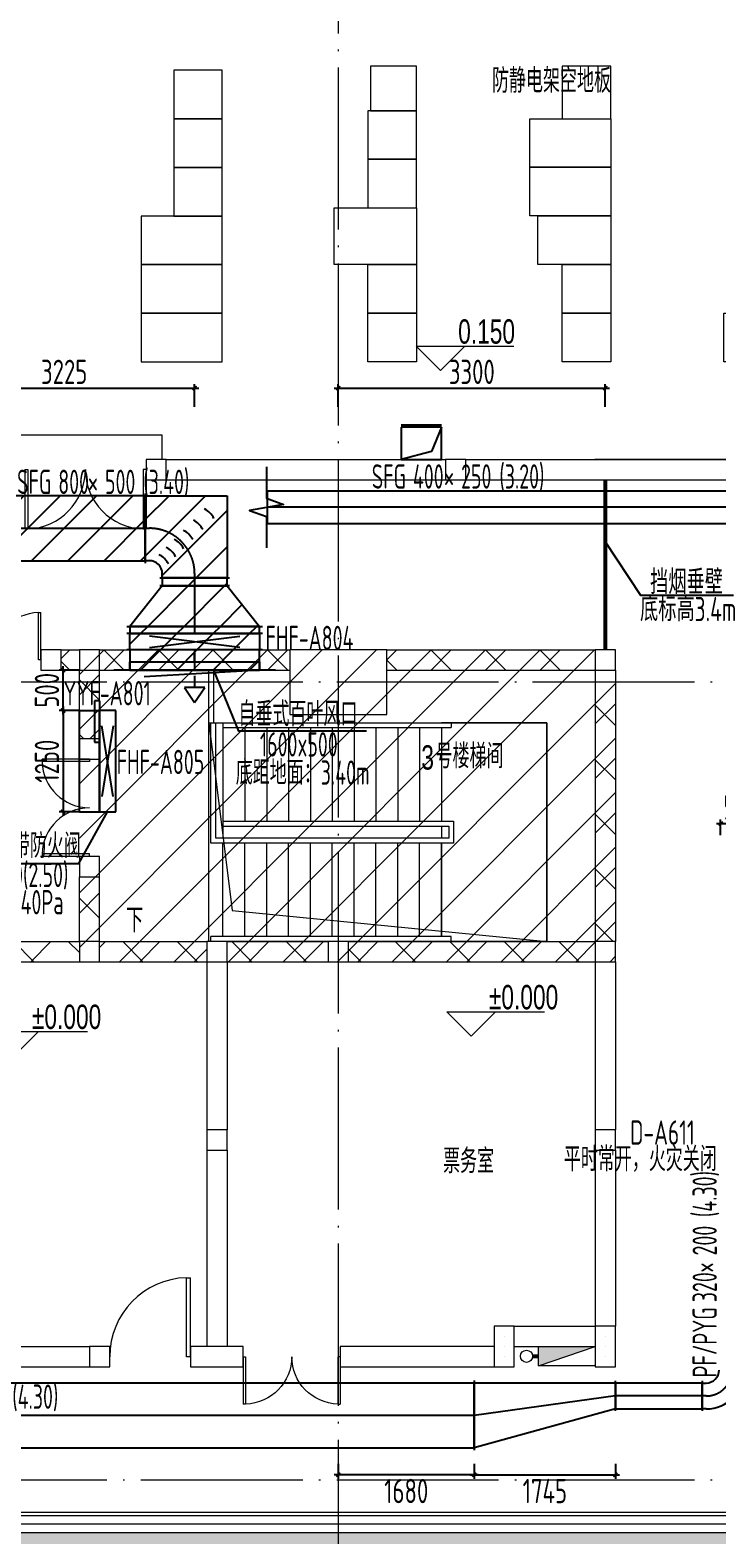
# Model space of a CAD drawing. Extents: x 13114849 to 13479250, y 160225 to 278773.
# Drawn here: x 13296589 to 13305076, y 184185 to 202760 of the extents above; entities that cross this region are included whole.
import ezdxf

# ---------------------------------------------------------------- set-up
doc = ezdxf.new("R2010")
doc.units = 0
doc.header["$LTSCALE"] = 1000
doc.header["$MEASUREMENT"] = 0
for name, pattern in [('CENTER2', [28.575, 19.05, -3.175, 3.175, -3.175]), ('DASH', [0.35, 0.25, -0.1]), ('DOTE', [2.42, 2, -0.2, 0.02, -0.2])]:
    doc.linetypes.add(name, pattern=pattern)
doc.layers.add('000通信设备', color=5, linetype='Continuous', lineweight=50)
doc.layers.add('建筑底图', color=8, linetype='Continuous', lineweight=13)
for name, color, linetype in [('DUCT-X-P标注', 7, 'Continuous'), ('DUCT-X-S中心线', 5, 'CENTER2'), ('DUCT-X-S标注', 7, 'Continuous'), ('DUCT-X-S法兰', 4, 'Continuous'), ('DUCT-X-S管', 3, 'Continuous'), ('DUCT-X-S管端线', 4, 'Continuous'), ('DUCT-X-S阀门', 7, 'Continuous'), ('DUCT-X-S风口', 7, 'Continuous'), ('DUCT-X-YP中心线', 5, 'CENTER2'), ('DUCT-X-YP标注', 7, 'Continuous'), ('DUCT-X-YP法兰', 2, 'Continuous'), ('DUCT-X-YP管', 31, 'Continuous'), ('DUCT-X-YP管端线', 2, 'Continuous'), ('Hvac-Hide', 8, 'Continuous')]:
    doc.layers.add(name, color=color, linetype=linetype)
doc.styles.add('67', font='gbenor.shx', dxfattribs={"width": 0.7, "bigfont": 'hztxt.shx'})
doc.styles.add('C', font='HZTXT_E', dxfattribs={"width": 0.7, "bigfont": 'HZTXT'})
doc.styles.add('du', font='gbenor.shx', dxfattribs={"width": 0.8, "bigfont": 'hztxt.shx'})
doc.dimstyles.new('67', dxfattribs={"dimscale": 100, "dimtxt": 3, "dimasz": 0.5, "dimexe": 0.5, "dimexo": 2, "dimgap": 0.5, "dimtad": 2, "dimdec": 0, "dimrnd": 5, "dimzin": 0, "dimdsep": 46, "dimtxsty": 'du', "dimblk": 'ARCHTICK', "dimcen": 0, "dimdle": 0.5, "dimclrd": 256, "dimclre": 256, "dimclrt": 256, "dimazin": 0, "dimtfac": 1, "dimtdec": 0, "dimtix": 1, "dimtmove": 2, "dimatfit": 3, "dimfxl": 1, "dimtolj": 1, "dimtzin": 0, "dimlwd": -1, "dimlwe": -1, "dimarcsym": 0})
pattern_1 = [(45, (0, 0), (-336.759605, 336.759605), []), (135, (0, 0), (-336.759605, -336.759605), [])]

# ---------------------------------------------------------------- blocks, each defined once
blk = doc.blocks.new('$风口$00000101')
for p, q in [((100, 250), (100, -250)), ((0, -200), (0, 200)), ((0, 200), (100, 200)), ((100, 200), (183.5, -155.8)), ((0, 0), (-100, 0)), ((170, 0), (315, 0)), ((500, 0), (315, 31.5)), ((315, 31.5), (315, -31.5)), ((315, -31.5), (500, 0)), ((100, -200), (0, -200))]:
    blk.add_line(p, q)
blk = doc.blocks.new('信号设备')
at = {"layer": '000通信设备', "color": 0, "lineweight": 18, "ltscale": 0.5}
for points in [[(12240082, 25120), (12240682, 25120), (12240682, 25720), (12240082, 25720)], [(12242512, 25220), (12243082, 25220), (12243082, 25770), (12242512, 25770)], [(12245482, 25770), (12244882, 25770), (12244882, 25120), (12245482, 25120)], [(12236589, 25375), (12236589, 24305), (12235439, 24305), (12235439, 25375)], [(12247882, 24520), (12247082, 24520), (12247082, 25320), (12247882, 25320)], [(12233639, 25233), (12233639, 24526), (12234442, 24526), (12234442, 25233)], [(12240082, 24520), (12240682, 24520), (12240682, 25120), (12240082, 25120)], [(12242482, 24620), (12243082, 24620), (12243082, 25220), (12242482, 25220)], [(12245482, 24521), (12244482, 24521), (12244482, 25121), (12245482, 25121)], [(12240082, 23920), (12240682, 23920), (12240682, 24520), (12240082, 24520)], [(12242482, 24020), (12243082, 24020), (12243082, 24620), (12242482, 24620)], [(12245482, 23921), (12244482, 23921), (12244482, 24521), (12245482, 24521)], [(12236589, 24285), (12236589, 23215), (12235439, 23215), (12235439, 24285)], [(12243082, 23320), (12242067, 23320), (12242067, 24020), (12243082, 24020)], [(12239682, 23320), (12240682, 23320), (12240682, 23920), (12239682, 23920)], [(12245482, 23321), (12244582, 23321), (12244582, 23921), (12245482, 23921)], [(12247882, 23320), (12247282, 23320), (12247282, 23920), (12247882, 23920)], [(12233639, 23326), (12233639, 22726), (12234239, 22726), (12234239, 23326)], [(12239682, 22720), (12240682, 22720), (12240682, 23320), (12239682, 23320)], [(12243082, 22720), (12242482, 22720), (12242482, 23320), (12243082, 23320)], [(12245482, 22720), (12244882, 22720), (12244882, 23320), (12245482, 23320)], [(12236589, 23196), (12236589, 22126), (12235439, 22126), (12235439, 23196)], [(12233639, 22726), (12233639, 22126), (12234239, 22126), (12234239, 22726)], [(12239682, 22120), (12240682, 22120), (12240682, 22720), (12239682, 22720)], [(12243082, 22120), (12242482, 22120), (12242482, 22720), (12243082, 22720)], [(12245482, 22120), (12244882, 22120), (12244882, 22720), (12245482, 22720)], [(12247882, 22120), (12246882, 22120), (12246882, 22720), (12247882, 22720)], [(12250783, 14212), (12251383, 14212), (12251383, 13612), (12250783, 13612)], [(12251383, 14212), (12251983, 14212), (12251983, 13612), (12251383, 13612)], [(12251983, 14212), (12252583, 14212), (12252583, 13612), (12251983, 13612)], [(12252583, 14212), (12253183, 14212), (12253183, 13612), (12252583, 13612)], [(12250783, 12412), (12251383, 12412), (12251383, 11812), (12250783, 11812)], [(12251383, 11762), (12251383, 12412), (12251763, 12412), (12251763, 11762)], [(12253783, 11812), (12252583, 11812), (12252583, 12412), (12253783, 12412)]]:
    blk.add_lwpolyline(points, close=True, dxfattribs=at)
blk = doc.blocks.new('_ArchTick')
at = {"color": 0, "linetype": 'ByBlock', "const_width": 0.4}
blk.add_lwpolyline([(-0.5, -0.5), (0.5, 0.5)], dxfattribs=at)
blk = doc.blocks.new('*D206')
at = {"layer": 'DUCT-X-YP标注', "transparency": 16777216}
for p, q in [((13302077, 185060), (13302077, 184876)), ((13303822, 185060), (13303822, 184876)), ((13302027, 184926), (13303872, 184926))]:
    blk.add_line(p, q, dxfattribs=at)
at = {"layer": 'DUCT-X-YP标注', "transparency": 16777216, "xscale": 50, "yscale": 50, "zscale": 50, "rotation": 180}
blk.add_blockref('_ArchTick', (13302077, 184926), dxfattribs=at)
at = {"layer": 'DUCT-X-YP标注', "transparency": 16777216, "xscale": 50, "yscale": 50, "zscale": 50}
blk.add_blockref('_ArchTick', (13303822, 184926), dxfattribs=at)
at = {"layer": 'DUCT-X-YP标注', "transparency": 16777216, "insert": (13302950, 184726), "char_height": 300, "attachment_point": 5, "style": 'du'}
blk.add_mtext('\\A1;1745', dxfattribs=at)
blk = doc.blocks.new('*D205')
at = {"layer": 'DUCT-X-YP标注', "transparency": 16777216}
for p, q in [((13300397, 185060), (13300397, 184876)), ((13302077, 185060), (13302077, 184876)), ((13302127, 184926), (13300347, 184926))]:
    blk.add_line(p, q, dxfattribs=at)
at = {"layer": 'DUCT-X-YP标注', "transparency": 16777216, "xscale": 50, "yscale": 50, "zscale": 50, "rotation": 180}
blk.add_blockref('_ArchTick', (13300397, 184926), dxfattribs=at)
at = {"layer": 'DUCT-X-YP标注', "transparency": 16777216, "xscale": 50, "yscale": 50, "zscale": 50}
blk.add_blockref('_ArchTick', (13302077, 184926), dxfattribs=at)
at = {"layer": 'DUCT-X-YP标注', "transparency": 16777216, "insert": (13301237, 184726), "char_height": 300, "attachment_point": 5, "style": 'du'}
blk.add_mtext('\\A1;1680', dxfattribs=at)
blk = doc.blocks.new('*D138')
at = {"layer": 'DUCT-X-S标注', "transparency": 16777216}
for p, q in [((13300397, 198109), (13300397, 198391)), ((13303697, 198109), (13303697, 198391)), ((13300347, 198341), (13303747, 198341))]:
    blk.add_line(p, q, dxfattribs=at)
at = {"layer": 'DUCT-X-S标注', "transparency": 16777216, "xscale": 50, "yscale": 50, "zscale": 50, "rotation": 180}
blk.add_blockref('_ArchTick', (13300397, 198341), dxfattribs=at)
at = {"layer": 'DUCT-X-S标注', "transparency": 16777216, "xscale": 50, "yscale": 50, "zscale": 50}
blk.add_blockref('_ArchTick', (13303697, 198341), dxfattribs=at)
at = {"layer": 'DUCT-X-S标注', "transparency": 16777216, "insert": (13302047, 198541), "char_height": 300, "attachment_point": 5, "style": 'du'}
blk.add_mtext('\\A1;3300', dxfattribs=at)
blk = doc.blocks.new('*D137')
at = {"layer": 'DUCT-X-S标注', "transparency": 16777216}
for p, q in [((13295397, 198109), (13295397, 198391)), ((13298622, 198109), (13298622, 198391)), ((13295347, 198341), (13298672, 198341))]:
    blk.add_line(p, q, dxfattribs=at)
at = {"layer": 'DUCT-X-S标注', "transparency": 16777216, "xscale": 50, "yscale": 50, "zscale": 50, "rotation": 180}
blk.add_blockref('_ArchTick', (13295397, 198341), dxfattribs=at)
at = {"layer": 'DUCT-X-S标注', "transparency": 16777216, "xscale": 50, "yscale": 50, "zscale": 50}
blk.add_blockref('_ArchTick', (13298622, 198341), dxfattribs=at)
at = {"layer": 'DUCT-X-S标注', "transparency": 16777216, "insert": (13297010, 198541), "char_height": 300, "attachment_point": 5, "style": 'du'}
blk.add_mtext('\\A1;3225', dxfattribs=at)
blk = doc.blocks.new('*D82')
at = {"layer": 'DUCT-X-P标注', "transparency": 16777216}
for p, q in [((13305122, 192820), (13305122, 193015)), ((13305622, 192820), (13305622, 193015)), ((13305072, 192965), (13305672, 192965))]:
    blk.add_line(p, q, dxfattribs=at)
at = {"layer": 'DUCT-X-P标注', "transparency": 16777216, "xscale": 50, "yscale": 50, "zscale": 50, "rotation": 180}
blk.add_blockref('_ArchTick', (13305122, 192965), dxfattribs=at)
at = {"layer": 'DUCT-X-P标注', "transparency": 16777216, "xscale": 50, "yscale": 50, "zscale": 50}
blk.add_blockref('_ArchTick', (13305622, 192965), dxfattribs=at)
at = {"layer": 'DUCT-X-P标注', "transparency": 16777216, "insert": (13305372, 193165), "char_height": 300, "attachment_point": 5, "style": 'du'}
blk.add_mtext('\\A1;500', dxfattribs=at)
blk = doc.blocks.new('*D78')
at = {"layer": 'DUCT-X-P标注', "transparency": 16777216}
for p, q in [((13297197, 194360), (13296947, 194360)), ((13296997, 194410), (13296997, 193060)), ((13297197, 193110), (13296947, 193110))]:
    blk.add_line(p, q, dxfattribs=at)
at = {"layer": 'DUCT-X-P标注', "transparency": 16777216, "xscale": 50, "yscale": 50, "zscale": 50}
for p, rotation in [((13296997, 194360), 90), ((13296997, 193110), 270)]:
    blk.add_blockref('_ArchTick', p, dxfattribs=dict(at, rotation=rotation))
at = {"layer": 'DUCT-X-P标注', "transparency": 16777216, "insert": (13296797, 193735), "char_height": 300, "attachment_point": 5, "rotation": 90, "style": 'du'}
blk.add_mtext('\\A1;1250', dxfattribs=at)
blk = doc.blocks.new('*D77')
at = {"layer": 'DUCT-X-P标注', "transparency": 16777216}
for p, q in [((13297197, 194860), (13296947, 194860)), ((13296997, 194310), (13296997, 194910)), ((13297197, 194360), (13296947, 194360))]:
    blk.add_line(p, q, dxfattribs=at)
at = {"layer": 'DUCT-X-P标注', "transparency": 16777216, "xscale": 50, "yscale": 50, "zscale": 50}
for p, rotation in [((13296997, 194860), 90), ((13296997, 194360), 270)]:
    blk.add_blockref('_ArchTick', p, dxfattribs=dict(at, rotation=rotation))
at = {"layer": 'DUCT-X-P标注', "transparency": 16777216, "insert": (13296797, 194610), "char_height": 300, "attachment_point": 5, "rotation": 90, "style": 'du'}
blk.add_mtext('\\A1;500', dxfattribs=at)
blk = doc.blocks.new('yyf')
for p, q in [((1942862, -228198), (1942862, -229567)), ((1942862, -228198), (1942925, -228198)), ((1942925, -228198), (1942925, -228707)), ((1942662, -228317), (1942862, -228317)), ((1942662, -229567), (1942662, -228317)), ((1942862, -229567), (1942862, -228317)), ((1943112, -228317), (1942862, -228317)), ((1943112, -229567), (1943112, -228317)), ((1942692, -228504), (1942832, -229379)), ((1942692, -229379), (1942832, -228504)), ((1942925, -228707), (1942862, -228707)), ((1942862, -229567), (1942662, -229567)), ((1943112, -229567), (1942862, -229567))]:
    blk.add_line(p, q)
blk = doc.blocks.new('_FZH')
blk.add_lwpolyline([(-0.5, -0.5), (0.5, -0.5), (0.5, 0.5), (-0.5, 0.5)], close=True)
blk = doc.blocks.new('$DorLib2D$00000002')
for p, q in [((-0.5, 0), (-0.5, 0.4875)), ((-0.475, 0.4875), (-0.5, 0.4875)), ((-0.475, 0), (-0.475, 0.4875)), ((0.475, 0), (0.475, 0.4875)), ((0.475, 0.4875), (0.5, 0.4875)), ((0.5, 0), (0.5, 0.4875)), ((-0.5, 0), (-0.475, 0)), ((0.5, 0), (0.475, 0))]:
    blk.add_line(p, q)
at = {"lineweight": 13}
for centre, start, end in [((-0.4875, 0), 0, 88.53072), ((0.4875, 0), 91.46928, 180)]:
    blk.add_arc(centre, 0.4875, start, end, dxfattribs=at)
blk = doc.blocks.new('$DorLib2D$00000001')
for p, q in [((0.45, 0.975), (0.5, 0.975)), ((0.45, 0), (0.45, 0.975)), ((0.5, 0), (0.5, 0.975)), ((0.5, 0), (0.45, 0))]:
    blk.add_line(p, q)
at = {"lineweight": 13}
blk.add_arc((0.475, 0), 0.975, 91.4693, 180, dxfattribs=at)
blk = doc.blocks.new('3#消火栓')
at = {"ltscale": 3.5}
blk.add_hatch(color=256, dxfattribs=at).paths.add_polyline_path([(-350, 240), (-350, 0), (350, 240)])
blk.add_line((-350, 0), (350, 240))
blk.add_lwpolyline([(-350, 240), (350, 240), (350, 0), (-350, 0)], close=True)
at = {"const_width": 50}
blk.add_lwpolyline([(-350, 120), (-425, 120)], dxfattribs=at)
blk.add_circle((-500, 120), 75)

msp = doc.modelspace()

# ---------------------------------------------------------------- hatches: boundary and pattern name
at = {"layer": 'DUCT-X-S管'}
h = msp.add_hatch(dxfattribs=at)
h.set_pattern_fill('ANSI31', color=8, scale=200)
h.set_pattern_definition([(45, (0, 0), (-224.506403, 224.506403), [])])
h.paths.add_polyline_path([(13249447.6, 209819.5), (13249247.6, 209819.5), (13249247.6, 209019.5), (13249447.6, 209019.5)])
h.paths.add_polyline_path([(13251249.3, 209419.5), (13249447.8, 209419.5), (13249447.8, 209019.5), (13251249.3, 209019.5)])
h.paths.add_polyline_path([(13251249.3, 209819.5), (13249447.8, 209819.5), (13249447.8, 209419.5), (13251249.3, 209419.5)])
h.paths.add_polyline_path([(13251249.5, 209819.5), (13251249.5, 209419.5), (13252049.5, 209419.5)], flags=17)
h.paths.add_polyline_path([(13252049.5, 209419.5), (13251249.5, 209419.5), (13251249.5, 209019.5)])
h.paths.add_polyline_path([(13252049.5, 209819.5), (13251249.5, 209819.5), (13252049.5, 209419.5)], flags=17)
h.paths.add_polyline_path([(13252049.5, 209419.5), (13251249.5, 209019.5), (13252049.5, 209019.5)])
h.paths.add_polyline_path([(13249247.4, 209819.5), (13248747.4, 209819.5), (13248747.4, 209419.5), (13249247.4, 209419.5)])
h.paths.add_polyline_path([(13249247.4, 209419.5), (13248747.4, 209419.5), (13248747.4, 209019.5), (13249247.4, 209019.5)])
h.paths.add_polyline_path([(13249247.4, 208619.5), (13248747.4, 208619.5), (13248747.4, 208219.5), (13249247.4, 208219.5)])
h.paths.add_polyline_path([(13249247.4, 208219.5), (13248747.4, 208219.5), (13248747.4, 207819.5), (13249247.4, 207819.5)])
h.paths.add_polyline_path([(13251198.6, 208619.5), (13249447.8, 208619.5), (13249447.8, 208219.5), (13251198.6, 208219.5)])
h.paths.add_polyline_path([(13249447.6, 208619.5), (13249247.6, 208619.5), (13249247.6, 207819.5), (13249447.6, 207819.5)])
h.paths.add_polyline_path([(13251198.6, 208219.5), (13249447.8, 208219.5), (13249447.8, 207819.5), (13251198.6, 207819.5)])
h.paths.add_polyline_path([(13251198.8, 208619.5), (13251198.8, 208219.5), (13251998.8, 208219.5)])
h.paths.add_polyline_path([(13251998.8, 208219.5), (13251198.8, 208219.5), (13251198.8, 207819.5)], flags=17)
h.paths.add_polyline_path([(13251998.8, 208219.5), (13251198.8, 207819.5), (13251998.8, 207819.5)], flags=17)
h.paths.add_polyline_path([(13251998.8, 208619.5), (13251198.8, 208619.5), (13251998.8, 208219.5)])
h.paths.add_polyline_path([(13252850.3, 209419.5), (13252850.3, 209019.5), (13253650.3, 209019.5)], flags=17)
h.paths.add_polyline_path([(13253650.3, 209819.5), (13252850.3, 209819.5), (13252850.3, 209419.5)])
h.paths.add_polyline_path([(13253650.3, 209819.5), (13252850.3, 209419.5), (13253650.3, 209419.5)])
h.paths.add_polyline_path([(13253650.3, 209419.5), (13252850.3, 209419.5), (13253650.3, 209019.5)], flags=17)
h.paths.add_polyline_path([(13256072.3, 209419.5), (13253650.5, 209419.5), (13253650.5, 209019.5), (13256072.3, 209019.5)])
h.paths.add_polyline_path([(13256072.3, 209819.5), (13253650.5, 209819.5), (13253650.5, 209419.5), (13256072.3, 209419.5)])
h.paths.add_polyline_path([(13256072.3, 208619.5), (13253599.8, 208619.5), (13253599.8, 208219.5), (13256072.3, 208219.5)])
h.paths.add_polyline_path([(13256072.3, 208219.5), (13253599.8, 208219.5), (13253599.8, 207819.5), (13256072.3, 207819.5)])
h.paths.add_polyline_path([(13253599.6, 208619.5), (13252799.6, 208219.5), (13253599.6, 208219.5)], flags=17)
h.paths.add_polyline_path([(13253599.6, 208219.5), (13252799.6, 208219.5), (13253599.6, 207819.5)])
h.paths.add_polyline_path([(13252799.6, 208219.5), (13252799.6, 207819.5), (13253599.6, 207819.5)])
h.paths.add_polyline_path([(13253599.6, 208619.5), (13252799.6, 208619.5), (13252799.6, 208219.5)], flags=17)
h.paths.add_polyline_path([(13256272.5, 208619.5), (13256072.5, 208619.5), (13256072.5, 207819.5), (13256272.5, 207819.5)])
h.paths.add_polyline_path([(13256772.8, 208619.5), (13256272.7, 208619.5), (13256272.7, 208219.5), (13256772.8, 208219.5)])
h.paths.add_polyline_path([(13256772.8, 208219.5), (13256272.7, 208219.5), (13256272.7, 207819.5), (13256772.8, 207819.5)])
h.paths.add_polyline_path([(13256773.7, 209419.5), (13256272.7, 209419.5), (13256272.7, 209019.5), (13256773.7, 209019.5)])
h.paths.add_polyline_path([(13256272.5, 209819.5), (13256072.5, 209819.5), (13256072.5, 209019.5), (13256272.5, 209019.5)])
h.paths.add_polyline_path([(13256773.7, 209819.5), (13256272.7, 209819.5), (13256272.7, 209419.5), (13256773.7, 209419.5)])
h.paths.add_polyline_path([(13259710, 209819.5), (13259397.2, 209819.5), (13259397.2, 209419.5), (13259710, 209419.5)])
h.paths.add_polyline_path([(13259810.2, 209642), (13259810.2, 209819.5), (13259710.2, 209819.5), (13259710.2, 209019.5), (13259910.2, 209019.5), (13259910.2, 209819.5), (13259810.2, 209819.5)])
h.paths.add_polyline_path([(13260223.1, 209819.5), (13259910.4, 209819.5), (13259910.4, 209419.5), (13260223.1, 209419.5)])
h.paths.add_polyline_path([(13259710, 209419.5), (13259397.2, 209419.5), (13259397.2, 209019.5), (13259710, 209019.5)])
h.paths.add_polyline_path([(13260223.1, 209419.5), (13259910.4, 209419.5), (13259910.4, 209019.5), (13260223.1, 209019.5)])
h.paths.add_polyline_path([(13260423.3, 209819.5), (13260223.3, 209819.5), (13260223.3, 209019.5), (13260423.3, 209019.5)])
h.paths.add_polyline_path([(13260702.2, 209819.5), (13260423.5, 209819.5), (13260423.5, 209419.5), (13260702.2, 209419.5)])
h.paths.add_polyline_path([(13260702.2, 209419.5), (13260423.5, 209419.5), (13260423.5, 209019.5), (13260702.2, 209019.5)])
h.paths.add_polyline_path([(13261272.4, 209939.5), (13261272.4, 209989.5), (13260872.4, 209989.5), (13260872.4, 209939.5, -0.4142136), (13260752.4, 209819.5), (13260702.4, 209819.5), (13260702.4, 209419.5), (13260752.4, 209419.5, 0.4142136)], flags=17)
h.paths.add_polyline_path([(13261672.4, 209989.5), (13261272.4, 209989.5), (13261272.4, 209939.5, -0.4142136), (13260752.4, 209419.5), (13260702.4, 209419.5), (13260702.4, 209019.5), (13261672.4, 209019.5)])
h.paths.add_polyline_path([(13261272.4, 212034.1), (13260872.4, 212034.1), (13260872.4, 209989.7), (13261272.4, 209989.7)])
h.paths.add_polyline_path([(13261672.4, 212034.1), (13261272.4, 212034.1), (13261272.4, 209989.7), (13261672.4, 209989.7)])
h.paths.add_polyline_path([(13261272.4, 214612.7), (13260872.4, 214612.7), (13260872.4, 212234.5), (13261272.4, 212234.5)])
h.paths.add_polyline_path([(13261672.4, 214612.7), (13261272.4, 214612.7), (13261272.4, 212234.5), (13261672.4, 212234.5)])
h.paths.add_polyline_path([(13261672.4, 212234.3), (13260872.4, 212234.3), (13260872.4, 212034.3), (13261672.4, 212034.3)])
h.paths.add_polyline_path([(13261572.4, 215112.9), (13260772.4, 215112.9), (13260872.4, 214612.9), (13261272.4, 214612.9)])
h.paths.add_polyline_path([(13262372.4, 215112.9), (13261572.4, 215112.9), (13261272.4, 214612.9), (13261672.4, 214612.9)])
h.paths.add_polyline_path([(13262372.4, 215332.6), (13261572.4, 215332.6), (13261572.4, 215113.1), (13262372.4, 215113.1)])
h.paths.add_polyline_path([(13262372.4, 215532.8), (13260772.4, 215532.8), (13260772.4, 215332.8), (13262372.4, 215332.8)])
h.paths.add_polyline_path([(13261572.4, 215784.5), (13260772.4, 215784.5), (13260772.4, 215533), (13261572.4, 215533)])
h.paths.add_polyline_path([(13261572.4, 215332.6), (13260772.4, 215332.6), (13260772.4, 215113.1), (13261572.4, 215113.1)])
h.paths.add_polyline_path([(13262372.4, 215784.5), (13261572.4, 215784.5), (13261572.4, 215533), (13262372.4, 215533)])
h.paths.add_polyline_path([(13259910.2, 208619.5), (13259810.2, 208619.5), (13259810.2, 208442), (13259820.4, 208440), (13259829.7, 208431.6), (13259833.1, 208419.5), (13259830.8, 208411.5), (13259827.1, 208404.1), (13259820, 208399.7), (13259810.2, 208395.9), (13259810.2, 208397.1), (13259799.9, 208399), (13259790.7, 208407.4), (13259787.2, 208419.5), (13259790.7, 208431.6), (13259799.9, 208440), (13259810.2, 208442), (13259810.2, 208619.5), (13259710.2, 208619.5), (13259710.2, 207819.5), (13259910.2, 207819.5)])
h.paths.add_polyline_path([(13260222.2, 208219.5), (13259910.4, 208219.5), (13259910.4, 207819.5), (13260222.2, 207819.5)])
h.paths.add_polyline_path([(13259710, 208619.5), (13259396.3, 208619.5), (13259396.3, 208219.5), (13259710, 208219.5)])
h.paths.add_polyline_path([(13259710, 208219.5), (13259396.3, 208219.5), (13259396.3, 207819.5), (13259710, 207819.5)])
h.paths.add_polyline_path([(13260422.4, 208619.5), (13260222.4, 208619.5), (13260222.4, 207819.5), (13260422.4, 207819.5)])
h.paths.add_polyline_path([(13260222.2, 208619.5), (13259910.4, 208619.5), (13259910.4, 208219.5), (13260222.2, 208219.5)])
h.paths.add_polyline_path([(13260702.2, 208619.5), (13260422.6, 208619.5), (13260422.6, 208219.5), (13260702.2, 208219.5)])
h.paths.add_polyline_path([(13260702.2, 208219.5), (13260422.6, 208219.5), (13260422.6, 207819.5), (13260702.2, 207819.5)])
h.paths.add_polyline_path([(13261672.4, 208619.5), (13260702.4, 208619.5), (13260702.4, 208219.5), (13260752.4, 208219.5, -0.4142136), (13261272.4, 207699.5), (13261272.4, 207649.5), (13261672.4, 207649.5)])
h.paths.add_polyline_path([(13260752.4, 208219.5), (13260702.4, 208219.5), (13260702.4, 207819.5), (13260752.4, 207819.5, -0.4142136), (13260872.4, 207699.5), (13260872.4, 207649.5), (13261272.4, 207649.5), (13261272.4, 207699.5, 0.4142136)], flags=17)
h.paths.add_polyline_path([(13261272.4, 207649.3), (13260872.4, 207649.3), (13260872.4, 206829.7), (13261272.4, 206829.7)])
h.paths.add_polyline_path([(13261672.4, 207649.3), (13261272.4, 207649.3), (13261272.4, 206829.7), (13261672.4, 206829.7)])
h.paths.add_polyline_path([(13261272.4, 206629.3), (13260872.4, 206629.3), (13260872.4, 199597.2), (13261272.4, 199597.2)])
h.paths.add_polyline_path([(13261672.4, 206629.3), (13261272.4, 206629.3), (13261272.4, 199597.2), (13261672.4, 199597.2)])
h.paths.add_polyline_path([(13261672.4, 206829.5), (13260872.4, 206829.5), (13260872.4, 206629.5), (13261672.4, 206629.5)])
h.paths.add_polyline_path([(13298012.2, 197010), (13296334.1, 197010), (13296334.1, 196610), (13298012.2, 196610)])
h.paths.add_polyline_path([(13298012.2, 196610), (13296334.1, 196610), (13296334.1, 196210), (13298012.2, 196210)])
h.paths.add_polyline_path([(13298062.4, 196610), (13298012.4, 196610), (13298012.4, 196210), (13298062.4, 196210, -0.4142136), (13298222.4, 196050), (13298222.4, 196000), (13298622.4, 196000), (13298622.4, 196050, 0.4142136)], flags=17)
h.paths.add_polyline_path([(13299022.4, 197010), (13298012.4, 197010), (13298012.4, 196610), (13298062.4, 196610, -0.4142136), (13298622.4, 196050), (13298622.4, 196000), (13299022.4, 196000)])
h.paths.add_polyline_path([(13298622.4, 195999.8), (13298222.4, 195999.8), (13298222.4, 195899.5), (13298622.4, 195899.5)])
h.paths.add_polyline_path([(13299022.4, 195999.8), (13298622.4, 195999.8), (13298622.4, 195899.5), (13299022.4, 195899.5)])
h.paths.add_polyline_path([(13298622.4, 195899.3), (13298222.4, 195899.3), (13297822.4, 195399.3), (13298622.4, 195399.3)])
h.paths.add_polyline_path([(13299022.4, 195899.3), (13298622.4, 195899.3), (13298622.4, 195399.3), (13299422.4, 195399.3)])
h.paths.add_polyline_path([(13299422.4, 195309.7), (13297822.4, 195309.7), (13297822.4, 195109.7), (13299422.4, 195109.7)])
h.paths.add_polyline_path([(13299422.4, 195399.1), (13298622.4, 195399.1), (13298622.4, 195309.9), (13299422.4, 195309.9)])
h.paths.add_polyline_path([(13298622.4, 195399.1), (13297822.4, 195399.1), (13297822.4, 195309.9), (13298622.4, 195309.9)])
h.paths.add_polyline_path([(13298622.4, 195109.5), (13297822.4, 195109.5), (13297822.4, 194859.5), (13298622.4, 194859.5)])
h.paths.add_polyline_path([(13299422.4, 195109.5), (13298622.4, 195109.5), (13298622.4, 194859.5), (13299422.4, 194859.5)])
at = {"layer": '建筑底图'}
h = msp.add_hatch(dxfattribs=at)
h.set_pattern_fill('ANSI37', color=8, scale=300, style=0)
h.set_pattern_definition(pattern_1)
h.paths.add_polyline_path([(13297197.4, 194859.5), (13297197.4, 195109.5), (13296972.4, 195109.5), (13296972.4, 194859.5)])
at = {"layer": '建筑底图', "linetype": 'DASH'}
h = msp.add_hatch(dxfattribs=at)
h.set_pattern_fill('ANSI31', color=8, scale=300, style=0)
h.set_pattern_definition([(45, (0.27, -129739.5), (-336.759605, 336.759605), [])])
h.paths.add_polyline_path([(13297197.4, 195109.5), (13303822.4, 195109.5), (13303822.4, 191259.5), (13297197.4, 191259.5)])
at = {"layer": '建筑底图'}
h = msp.add_hatch(dxfattribs=at)
h.set_pattern_fill('ANSI37', color=8, scale=300, style=0)
h.set_pattern_definition(pattern_1)
h.paths.add_polyline_path([(13299797.4, 194859.5), (13299797.4, 195109.5), (13297447.4, 195109.5), (13297447.4, 194859.5)])
h = msp.add_hatch(dxfattribs=at)
h.set_pattern_fill('ANSI37', color=8, scale=300, style=0)
h.set_pattern_definition(pattern_1)
h.paths.add_polyline_path([(13303572.4, 194859.5), (13303572.4, 195109.5), (13300997.4, 195109.5), (13300997.4, 194859.5)])
h = msp.add_hatch(dxfattribs=at)
h.set_pattern_fill('ANSI37', color=8, scale=300, style=0)
h.set_pattern_definition(pattern_1)
h.paths.add_polyline_path([(13297447.4, 194859.5), (13297197.4, 194859.5), (13297197.4, 194009.5), (13297447.4, 194009.5)])
h = msp.add_hatch(dxfattribs=at)
h.set_pattern_fill('ANSI37', color=8, scale=300, style=0)
h.set_pattern_definition(pattern_1)
h.paths.add_polyline_path([(13303572.4, 191509.5), (13303822.4, 191509.5), (13303822.4, 194859.5), (13303572.4, 194859.5)])
h = msp.add_hatch(dxfattribs=at)
h.set_pattern_fill('ANSI37', color=8, scale=300, style=0)
h.set_pattern_definition(pattern_1)
h.paths.add_polyline_path([(13297447.4, 192309.5), (13297197.4, 192309.5), (13297197.4, 191509.5), (13297447.4, 191509.5)])
h = msp.add_hatch(dxfattribs=at)
h.set_pattern_fill('ANSI37', color=8, scale=300, style=0)
h.set_pattern_definition(pattern_1)
h.paths.add_polyline_path([(13297197.4, 191259.5), (13297197.4, 191509.5), (13295322.4, 191509.5), (13295322.4, 191259.5)])
h = msp.add_hatch(dxfattribs=at)
h.set_pattern_fill('ANSI37', color=8, scale=300, style=0)
h.set_pattern_definition(pattern_1)
h.paths.add_polyline_path([(13298772.4, 191259.5), (13298772.4, 191509.5), (13297447.4, 191509.5), (13297447.4, 191259.5)])
h = msp.add_hatch(dxfattribs=at)
h.set_pattern_fill('ANSI37', color=8, scale=300, style=0)
h.set_pattern_definition(pattern_1)
h.paths.add_polyline_path([(13299022.4, 191509.5), (13299022.4, 191259.5), (13300272.4, 191259.5), (13300272.4, 191509.5)])
h = msp.add_hatch(dxfattribs=at)
h.set_pattern_fill('ANSI37', color=8, scale=300, style=0)
h.set_pattern_definition(pattern_1)
h.paths.add_polyline_path([(13303572.4, 191259.5), (13303572.4, 191509.5), (13300522.4, 191509.5), (13300522.4, 191259.5)])
h = msp.add_hatch(dxfattribs=at)
h.set_pattern_fill('钢筋混凝土', color=8, scale=100, style=0)
h.set_pattern_definition([(45, (793255.26, 8e-09), (-176.7766953, 176.7766953), []), (50, (793255.26, 8e-09), (717.260183, -62.752135), [75, -825]), (355, (793255.26, 8e-09), (-138.751334, 752.192134), [60, -660]), (100.4514, (793315, -5.2), (578.50938, 689.439542), [63.74019, -701.14211]), (46.1842, (793255.26, 200), (1067.24105, -165.519014), [112.5, -1237.5]), (96.6356, (793344.2, 186.2), (934.662706, 974.11787), [95.61029, -1051.713]), (351.1842, (793255.3, 200), (934.66195, 974.1186), [90, -990]), (21, (793355.26, 150), (596.907052, -402.61889), [75, -825]), (326, (793355.26, 150), (243.31533, 725.150045), [60, -660]), (71.4514, (793405, 116.45), (840.22263, 322.530497), [63.74019, -701.14211]), (37.5, (793255.26, 8e-09), (12.1598553, 332.893854), [0, -652, 0, -670, 0, -662.5]), (7.5, (793255.26, 8e-09), (263.069537, 394.411712), [0, -382, 0, -637, 0, -252.5]), (327.5, (793032.26, 8e-09), (533.822436, -22.554872), [0, -250, 0, -780, 0, -1035]), (317.5, (792932.26, 8e-09), (583.18617, 100.104982), [0, -325, 0, -518, 0, -735])])
h.paths.add_polyline_path([(13311597.4, 183509.5), (13311597.4, 184859.5), (13310897.4, 184859.5), (13310897.4, 184209.5), (13274397.4, 184209.5), (13274397.4, 183509.5)])

# ---------------------------------------------------------------- linework, layer by layer
at = {"layer": 'DUCT-X-P标注', "elevation": -3500}
msp.add_lwpolyline([(13300746, 194105.6), (13299168.9, 194105.6), (13298857.4, 194859.5)], dxfattribs=at)
at = {"layer": 'DUCT-X-P标注'}
msp.add_lwpolyline([(13295537, 192472), (13297190.4, 192472), (13297547.4, 193109.5)], dxfattribs=at)
at = {"layer": 'DUCT-X-S中心线'}
for p, q in [((13313642.2, 196869.5), (13299517.5, 196869.5)), ((13296334.1, 196610), (13298012.2, 196610)), ((13298012.4, 196610), (13298062.4, 196610)), ((13298622.4, 196050), (13298622.4, 196000)), ((13298622.4, 195999.8), (13298622.4, 195899.5)), ((13298622.4, 195899.3), (13298622.4, 195399.3)), ((13298622.4, 195399.1), (13298622.4, 195309.9)), ((13298622.4, 195109.5), (13298622.4, 194859.5))]:
    msp.add_line(p, q, dxfattribs=at)
msp.add_arc((13298062.4, 196050), 560, 0, 90, dxfattribs=at)
at = {"layer": 'DUCT-X-S标注'}
for points in [[(13299512, 197369.5), (13299512, 196982), (13299722, 196905.6), (13299302, 196831.5), (13299512, 196757), (13299512, 196369.5)], [(13305282.1, 195781.6), (13304133.8, 195781.6), (13303693.9, 196445.9)]]:
    msp.add_lwpolyline(points, dxfattribs=at)
at = {"layer": 'DUCT-X-S标注', "const_width": 50}
msp.add_lwpolyline([(13303697.4, 195109.5), (13303697.4, 197209.5)], dxfattribs=at)
at = {"layer": 'DUCT-X-S法兰'}
for p, q in [((13298012.3, 197040), (13298012.3, 196180)), ((13298192.4, 195999.9), (13299052.4, 195999.9)), ((13299052.4, 195899.4), (13298192.4, 195899.4)), ((13297782.4, 195399.2), (13299462.4, 195399.2)), ((13299462.4, 195309.8), (13297782.4, 195309.8)), ((13299462.4, 195109.6), (13297782.4, 195109.6))]:
    msp.add_line(p, q, dxfattribs=at)
at = {"layer": 'DUCT-X-S管'}
for p, q in [((13298012.2, 197010), (13296334.1, 197010)), ((13298012.2, 196210), (13298012.2, 197010)), ((13298012.4, 197010), (13299022.4, 197010)), ((13299022.4, 197010), (13299022.4, 196000)), ((13299517.5, 197069.5), (13299517.5, 196669.5)), ((13313642.2, 197069.5), (13299517.5, 197069.5)), ((13299517.5, 196669.5), (13313642.2, 196669.5)), ((13296334.1, 196210), (13298012.2, 196210)), ((13298062.4, 196210), (13298012.4, 196210)), ((13298222.4, 196000), (13298222.4, 196050)), ((13299022.4, 195999.8), (13298222.4, 195999.8)), ((13298222.4, 195999.8), (13298222.4, 195899.5)), ((13299022.4, 195899.5), (13299022.4, 195999.8)), ((13298222.4, 195899.3), (13297822.4, 195399.3)), ((13298222.4, 195899.5), (13299022.4, 195899.5)), ((13299022.4, 195899.3), (13299422.4, 195399.3)), ((13299422.4, 195399.1), (13297822.4, 195399.1)), ((13297822.4, 195399.1), (13297822.4, 195309.9)), ((13297822.4, 195309.9), (13299422.4, 195309.9)), ((13297822.4, 195109.7), (13297822.4, 195309.7)), ((13299422.4, 195309.9), (13299422.4, 195399.1)), ((13299422.4, 195309.7), (13299422.4, 195109.7)), ((13299422.4, 195109.5), (13297822.4, 195109.5)), ((13297822.4, 195109.5), (13297822.4, 194859.5)), ((13299422.4, 194859.5), (13299422.4, 195109.5)), ((13297822.4, 194859.5), (13299422.4, 194859.5))]:
    msp.add_line(p, q, dxfattribs=at)
msp.add_arc((13298062.4, 196050), 160, 0, 90, dxfattribs=at)
at = {"layer": 'DUCT-X-S管端线'}
for p, q in [((13298012.4, 196210), (13298012.4, 197010)), ((13299022.4, 196000), (13298222.4, 196000)), ((13299022.4, 195899.3), (13298222.4, 195899.3)), ((13297822.4, 195399.3), (13299422.4, 195399.3)), ((13299422.4, 195309.7), (13297822.4, 195309.7)), ((13299422.4, 195109.7), (13297822.4, 195109.7))]:
    msp.add_line(p, q, dxfattribs=at)
for centre in [(13298486.6, 196474.3), (13298624.5, 196612.2), (13298362.9, 196350.5), (13298150.8, 196138.4), (13298249.7, 196237.4), (13298062.4, 196050)]:
    msp.add_arc(centre, 265, 27, 63, dxfattribs=at)
at = {"layer": 'DUCT-X-S阀门'}
for p, q in [((13299182.4, 195139.7), (13298062.4, 195279.7)), ((13298062.5, 195139.6), (13299182.2, 195279.8))]:
    msp.add_line(p, q, dxfattribs=at)
at = {"layer": 'DUCT-X-YP中心线'}
for p, q in [((13303822.2, 185899.5), (13302077.2, 185659.5)), ((13304892.2, 185899.5), (13303822.4, 185899.5)), ((13304942.4, 185899.5), (13304892.4, 185899.5)), ((13302077, 185659.5), (13288132, 185659.5))]:
    msp.add_line(p, q, dxfattribs=at)
msp.add_arc((13304942.4, 186219.5), 320, 270, 0, dxfattribs=at)
at = {"layer": 'DUCT-X-YP法兰'}
for p, q in [((13302077.1, 186089.5), (13302077.1, 185229.5)), ((13303822.3, 185714.5), (13303822.3, 186084.5)), ((13304892.3, 186084.5), (13304892.3, 185714.5))]:
    msp.add_line(p, q, dxfattribs=at)
at = {"layer": 'DUCT-X-YP管'}
for p, q in [((13302077, 186059.5), (13288132, 186059.5)), ((13302077, 185259.5), (13302077, 186059.5)), ((13303822.2, 186059.5), (13302077.2, 186059.5)), ((13303822.4, 186059.5), (13303822.4, 185739.5)), ((13304892.2, 186059.5), (13303822.4, 186059.5)), ((13304892.2, 185739.5), (13304892.2, 186059.5)), ((13304892.4, 186059.5), (13304942.4, 186059.5)), ((13303822.2, 185739.5), (13302077.2, 185259.5)), ((13303822.4, 185739.5), (13304892.2, 185739.5)), ((13304942.4, 185739.5), (13304892.4, 185739.5)), ((13288132, 185259.5), (13302077, 185259.5))]:
    msp.add_line(p, q, dxfattribs=at)
for radius in [160, 480]:
    msp.add_arc((13304942.4, 186219.5), radius, 270, 0, dxfattribs=at)
at = {"layer": 'DUCT-X-YP管端线'}
for p, q in [((13302077.2, 186059.5), (13302077.2, 185259.5)), ((13303822.2, 185739.5), (13303822.2, 186059.5)), ((13304892.4, 185739.5), (13304892.4, 186059.5))]:
    msp.add_line(p, q, dxfattribs=at)
at = {"layer": 'Hvac-Hide'}
for p, q in [((13301672.4, 197884.5), (13301172.4, 197884.5)), ((13301172.4, 197859.5), (13301172.4, 197459.5)), ((13301672.4, 197859.5), (13301172.4, 197859.5)), ((13301672.4, 197859.5), (13301547.4, 197559.5)), ((13301672.4, 197459.5), (13301672.4, 197859.5)), ((13301547.4, 197559.5), (13301172.4, 197459.5)), ((13301172.4, 197459.5), (13301672.4, 197459.5))]:
    msp.add_line(p, q, dxfattribs=at)
at = {"layer": '建筑底图', "color": 8, "linetype": 'DOTE'}
for p, q in [((13300397.4, 209559.5), (13300397.4, 180083)), ((13474197.4, 194709.5), (13119297.4, 194709.5)), ((13474197.4, 184859.5), (13119297.4, 184859.5))]:
    msp.add_line(p, q, dxfattribs=at)
at = {"layer": '建筑底图'}
for p, q in [((13301360.8, 198856.1), (13302566.8, 198856.1)), ((13301660.8, 198556.1), (13301360.8, 198856.1)), ((13301660.8, 198556.1), (13301960.8, 198856.1)), ((13298272.4, 197459.5), (13301722.4, 197459.5)), ((13301972.4, 197459.5), (13305722.4, 197459.5)), ((13305972.4, 197459.5), (13303567.4, 197459.5)), ((13298272.4, 197209.5), (13301722.4, 197209.5)), ((13301972.4, 197209.5), (13305722.4, 197209.5)), ((13301740.4, 190639.3), (13302946.4, 190639.3)), ((13302040.4, 190339.3), (13301740.4, 190639.3)), ((13302040.4, 190339.3), (13302340.4, 190639.3)), ((13296093.5, 190396.6), (13297299.5, 190396.6)), ((13296393.5, 190096.6), (13296693.5, 190396.6)), ((13298772.4, 188934.5), (13298772.4, 186509.5)), ((13299022.4, 188934.5), (13299022.4, 186509.5)), ((13303572.4, 188934.5), (13303572.4, 186759.5)), ((13303822.4, 188934.5), (13303822.4, 186759.5)), ((13302572.4, 186759.5), (13303572.4, 186759.5)), ((13293472.4, 186509.5), (13297322.4, 186509.5)), ((13300422.4, 186509.5), (13300422.4, 186259.5)), ((13302322.4, 186509.5), (13300422.4, 186509.5)), ((13302447.4, 186634.5), (13302447.4, 186634.5)), ((13302447.4, 186509.5), (13302447.4, 186509.5)), ((13302572.4, 186509.5), (13303572.4, 186509.5)), ((13303697.4, 186634.5), (13303697.4, 186634.5)), ((13303697.4, 186509.5), (13303697.4, 186509.5)), ((13302447.4, 186384.5), (13302447.4, 186384.5)), ((13303697.4, 186384.5), (13303697.4, 186384.5)), ((13293472.4, 186259.5), (13297322.4, 186259.5)), ((13300422.4, 186259.5), (13302322.4, 186259.5)), ((13305372.4, 184419.5), (13283947.4, 184419.5)), ((13284047.4, 184319.5), (13305472.4, 184319.5))]:
    msp.add_line(p, q, dxfattribs=at)
at = {"layer": '建筑底图', "color": 8}
for p, q in [((13296972.4, 195109.5), (13297197.4, 195109.5)), ((13297447.4, 195109.5), (13299797.4, 195109.5)), ((13300997.4, 195109.5), (13303572.4, 195109.5)), ((13296972.4, 194859.5), (13297197.4, 194859.5)), ((13297197.4, 194009.5), (13297197.4, 194859.5)), ((13297447.4, 194009.5), (13297447.4, 194859.5)), ((13297447.4, 194859.5), (13299797.4, 194859.5)), ((13298797.4, 194209.5), (13298797.4, 194859.5)), ((13298857.4, 194209.5), (13298857.4, 194859.5)), ((13300997.4, 194859.5), (13303572.4, 194859.5)), ((13303572.4, 194859.5), (13303572.4, 191509.5)), ((13303822.4, 194859.5), (13303822.4, 191509.5)), ((13298822.4, 194209.5), (13298882.4, 194209.5)), ((13298822.4, 192724.5), (13298822.4, 194209.5)), ((13298882.4, 192784.5), (13298882.4, 194209.5)), ((13298972.4, 194209.5), (13298972.4, 194149.5)), ((13298972.4, 194209.5), (13301792.4, 194209.5)), ((13298972.4, 194209.5), (13298972.4, 194149.5)), ((13298972.4, 194209.5), (13301672.4, 194209.5)), ((13298972.4, 194149.5), (13301792.4, 194149.5)), ((13298972.4, 194149.5), (13298972.4, 192994.5)), ((13299242.4, 194149.5), (13299242.4, 192994.5)), ((13299512.4, 194149.5), (13299512.4, 192994.5)), ((13299782.4, 194149.5), (13299782.4, 192994.5)), ((13300052.4, 194149.5), (13300052.4, 192994.5)), ((13300322.4, 194149.5), (13300322.4, 192994.5)), ((13300592.4, 194149.5), (13300592.4, 192994.5)), ((13300862.4, 194149.5), (13300862.4, 192994.5)), ((13301132.4, 194149.5), (13301132.4, 192994.5)), ((13301402.4, 194149.5), (13301402.4, 192994.5)), ((13301792.4, 194209.5), (13301672.4, 194209.5)), ((13301672.4, 194149.5), (13301672.4, 192994.5)), ((13301672.4, 194149.5), (13301672.4, 192994.5)), ((13302972.4, 194209.5), (13301792.4, 194209.5)), ((13301792.4, 194209.5), (13301792.4, 194149.5)), ((13302972.4, 191509.5), (13302972.4, 194209.5)), ((13298972.4, 192994.5), (13298972.4, 192934.5)), ((13298972.4, 192994.5), (13301822.4, 192994.5)), ((13298972.4, 192994.5), (13298972.4, 192934.5)), ((13301822.4, 192994.5), (13301822.4, 192724.5)), ((13298972.4, 192934.5), (13298972.4, 192784.5)), ((13298972.4, 192934.5), (13301762.4, 192934.5)), ((13298972.4, 192934.5), (13301672.4, 192934.5)), ((13301672.4, 192934.5), (13301672.4, 192784.5)), ((13301762.4, 192934.5), (13301762.4, 192784.5)), ((13301822.4, 192724.5), (13298822.4, 192724.5)), ((13301762.4, 192784.5), (13298882.4, 192784.5)), ((13301672.4, 192784.5), (13298972.4, 192784.5)), ((13298972.4, 191569.5), (13298972.4, 192724.5)), ((13299242.4, 191569.5), (13299242.4, 192724.5)), ((13299512.4, 191569.5), (13299512.4, 192724.5)), ((13299782.4, 191569.5), (13299782.4, 192724.5)), ((13300052.4, 191569.5), (13300052.4, 192724.5)), ((13300322.4, 191569.5), (13300322.4, 192724.5)), ((13300592.4, 191569.5), (13300592.4, 192724.5)), ((13300862.4, 191569.5), (13300862.4, 192724.5)), ((13301132.4, 191569.5), (13301132.4, 192724.5)), ((13301402.4, 191569.5), (13301402.4, 192724.5)), ((13301672.4, 192724.5), (13301672.4, 191569.5)), ((13301672.4, 191569.5), (13301672.4, 192724.5)), ((13297197.4, 191509.5), (13297197.4, 192309.5)), ((13297447.4, 191509.5), (13297447.4, 192309.5)), ((13295322.4, 191509.5), (13297197.4, 191509.5)), ((13297447.4, 191509.5), (13298772.4, 191509.5)), ((13298822.4, 191509.5), (13298822.4, 191569.5)), ((13301792.4, 191569.5), (13298822.4, 191569.5)), ((13301792.4, 191509.5), (13298822.4, 191509.5)), ((13301672.4, 191509.5), (13298972.4, 191509.5)), ((13299022.4, 191509.5), (13300272.4, 191509.5)), ((13300522.4, 191509.5), (13303572.4, 191509.5)), ((13301672.4, 191509.5), (13301792.4, 191509.5)), ((13301792.4, 191509.5), (13301792.4, 191569.5)), ((13301792.4, 191509.5), (13302972.4, 191509.5)), ((13295322.4, 191259.5), (13297197.4, 191259.5)), ((13297447.4, 191259.5), (13298772.4, 191259.5)), ((13298772.4, 191259.5), (13298772.4, 189184.5)), ((13299022.4, 191259.5), (13300272.4, 191259.5)), ((13299022.4, 191259.5), (13299022.4, 189184.5)), ((13300522.4, 191259.5), (13303572.4, 191259.5)), ((13303572.4, 191259.5), (13303572.4, 189184.5)), ((13303822.4, 191259.5), (13303822.4, 189184.5)), ((13305622.4, 184459.5), (13274397.4, 184459.5)), ((13310897.4, 184209.5), (13206897.4, 184209.5))]:
    msp.add_line(p, q, dxfattribs=at)
at = {"layer": '建筑底图'}
msp.add_lwpolyline([(13298222.4, 197459.5), (13298222.4, 197759.5), (13296322.4, 197759.5)], dxfattribs=at)
at = {"layer": '建筑底图', "color": 8}
msp.add_lwpolyline([(13298797.4, 194209.5), (13299085.3, 191891.5), (13302972.4, 191509.5)], dxfattribs=at)
msp.add_lwpolyline([(13298797.4, 191509.5), (13298797.4, 194209.5), (13302972.4, 194209.5), (13302972.4, 191509.5)], close=True, dxfattribs=at)

# ---------------------------------------------------------------- block references
at = {"layer": 'DUCT-X-S风口', "yscale": 4, "rotation": 270}
msp.add_blockref('$风口$00000101', (13298622.4, 194959.5, 3500), dxfattribs=at)
at = {"layer": 'DUCT-X-S风口', "xscale": -1}
msp.add_blockref('yyf', (15240309.4, 422676.3), dxfattribs=at)
at = {"layer": '建筑底图'}
msp.add_blockref('信号设备', (1058281.3, 176544.5), dxfattribs=at)
for name, p, xscale, yscale, zscale, rotation in [('_FZH', (13298147.4, 197334.5), 250, 250, 250, 270), ('_FZH', (13301847.4, 197334.5), 250, 250, 250, 180), ('$DorLib2D$00000001', (13298072.4, 186384.5), 1000, 1000, 1000, 5.971171490882141e-07), ('_FZH', (13298897.4, 186384.5), 650, 250.0000008450006, 250.0000008450006, 359.9999998481832), ('$DorLib2D$00000002', (13299822.4, 186384.5), 1200, -1200, 1200, 359.9999999872131)]:
    msp.add_blockref(name, p, dxfattribs=dict(at, xscale=xscale, yscale=yscale, zscale=zscale, rotation=rotation))
at = {"layer": '建筑底图', "color": 8}
for name, p, xscale, yscale, zscale, rotation in [('$DorLib2D$00000002', (13297272.4, 197334.5), -1500, -1500, -1500, 359.9999999995434), ('_FZH', (13296847.4, 194984.5), 250, 250, 250, 270), ('_FZH', (13297322.4, 194984.5), 250, 250, 250, 270), ('_FZH', (13300397.4, 194709.5), 800, 1200, 1200, 270), ('_FZH', (13303697.4, 194984.5), 250, 250, 250, 270), ('_FZH', (13297322.4, 193884.5), 250, 250, 250, 270), ('$DorLib2D$00000002', (13297322.4, 193159.5), 1200, 1200, 1200, 90), ('_FZH', (13297322.4, 192434.5), 250, 250, 250, 270), ('_FZH', (13297322.4, 191384.5), 250, 250, 250, 270), ('_FZH', (13298897.4, 191384.5), 250, 250, 250, 270), ('_FZH', (13300397.4, 191384.5), 250, 250, 250, 270), ('_FZH', (13303697.4, 191384.5), 250, 250, 250, 270)]:
    msp.add_blockref(name, p, dxfattribs=dict(at, xscale=xscale, yscale=yscale, zscale=zscale, rotation=rotation))
at = {"layer": '建筑底图', "color": 8, "xscale": 1200, "yscale": 1200, "zscale": 1200}
msp.add_blockref('$DorLib2D$00000002', (13296122.4, 194984.5), dxfattribs=at)
at = {"layer": '建筑底图'}
for p, xscale, yscale, zscale in [((13298897.4, 189059.5), 250, 250, 250), ((13303697.4, 189059.5), 250, 250, 250), ((13302447.4, 186509.5), 250.0000001303852, 499.9999991576769, 499.9999991576769), ((13303697.4, 186509.5), 250.0000000633299, 499.9999988786876, 499.9999988786876), ((13297447.4, 186384.5), 250, 250, 250)]:
    msp.add_blockref('_FZH', p, dxfattribs=dict(at, xscale=xscale, yscale=yscale, zscale=zscale))
at = {"layer": '建筑底图', "ltscale": 100}
msp.add_blockref('3#消火栓', (13303222.6, 186269.5), dxfattribs=at)

# ---------------------------------------------------------------- texts
at = {"layer": 'DUCT-X-P标注', "style": 'du', "width": 0.7}
for s, p in [('FHF-A804', (13299498.1, 195106.3, -2600)), ('YYF-A801', (13297000.6, 194424.1)), ('自垂式百叶风口', (13299163.2, 194167, -3500)), ('自垂式百叶风口', (13299163.2, 194167)), ('1600x500', (13299428.7, 193792.5, -3500)), ('1600x500', (13299428.7, 193792.5)), ('FHF-A805', (13297659.1, 193575.3, -2600)), ('底距地面：3.40m', (13299130.1, 193444, -3500)), ('底距地面：3.40m', (13299130.1, 193444)), ('余压阀，带防火阀', (13295535.8, 192541.2)), ('1250x800(2.50)', (13295534.7, 192181.1)), ('动作压力40Pa', (13295631.3, 191843.8)), ('平时常开，火灾关闭', (13303184.2, 188673.8))]:
    msp.add_text(s, height=300, dxfattribs=at).set_placement(p)
at = {"layer": 'DUCT-X-S标注', "color": 7, "style": '67', "width": 0.7}
for s, p in [('SFG', (13296428.5, 197032.8, 3700)), ('800', (13296936.8, 197032.8, 3700)), ('500', (13297514.3, 197032.8, 3700)), ('(3.40)', (13297987.7, 197032.8, 3700)), ('SFG', (13300811.1, 197099.5, 3425)), ('400', (13301319.4, 197099.5, 3425)), ('×', (13301704.4, 197099.5, 3425)), ('250', (13301914.4, 197099.5, 3425)), ('(3.20)', (13302387.7, 197099.5, 3425)), ('×', (13297304.3, 197032.8, 3700))]:
    msp.add_text(s, height=300, dxfattribs=at).set_placement(p)
at = {"layer": 'DUCT-X-S标注', "style": '67', "width": 0.75}
for s, p in [('挡烟垂壁', (13304250.5, 195797.5, 1185)), ('底标高3.4m', (13304125.8, 195462.7, 2370)), ('D-A611', (13304003.3, 189001.2, -950))]:
    msp.add_text(s, height=300, dxfattribs=at).set_placement(p)
at = {"layer": 'DUCT-X-YP标注', "color": 7, "style": '67', "width": 0.7}
for s, p in [('(4.30)', (13305074.9, 188107, 4400)), ('200', (13305074.9, 187633.7, 4400)), ('×', (13305074.9, 187423.7, 4400)), ('320', (13305074.9, 187056.2, 4400)), ('PF/PYG', (13305074.9, 186127.9, 4400))]:
    msp.add_text(s, height=300, rotation=90, dxfattribs=at).set_placement(p)
msp.add_text('(4.30)', height=300, dxfattribs=at).set_placement((13296368.6, 185740.5))
at = {"layer": '建筑底图', "style": 'C', "width": 0.7}
for s, p in [('防静电架空地板', (13302296.6, 201986.1)), ('0.150', (13301878.5, 198889.1)), ('下', (13297776.3, 191622)), ('%%P0.000', (13302258.1, 190672.2)), ('%%P0.000', (13296611.2, 190429.5)), ('票务室', (13301692, 188648.7))]:
    msp.add_text(s, height=300, dxfattribs=at).set_placement(p)
at = {"layer": '建筑底图', "color": 8, "style": 'C', "width": 0.7}
for s, p in [('3', (13301423.1, 193631.5)), ('号楼梯间', (13301598.9, 193647))]:
    msp.add_text(s, height=300, dxfattribs=at).set_placement(p)

# ---------------------------------------------------------------- dimensions: what is measured, and where the dimension line sits
at = {"layer": 'DUCT-X-P标注'}
for base, p2, picture, middle in [((13296996.6, 194859.5), (13297397.4, 194859.5), '*D77', (13296796.6, 194609.5)), ((13296996.6, 193109.5), (13297397.4, 193109.5), '*D78', (13296796.6, 193734.5))]:
    dim = msp.add_linear_dim(base=base, p1=(13297397.4, 194359.5), p2=p2, angle=90, dimstyle='67', dxfattribs=at)
    dim.commit()
    dim.dimension.update_dxf_attribs({"geometry": picture, "text_midpoint": middle})
dim = msp.add_linear_dim(base=(13305622.4, 192964.6), p1=(13305122.4, 192619.5), p2=(13305622.4, 192619.5), dimstyle='67', dxfattribs=at)
dim.commit()
dim.dimension.update_dxf_attribs({"geometry": '*D82', "text_midpoint": (13305372.4, 193164.6)})
at = {"layer": 'DUCT-X-S标注'}
for base, p1, p2, picture, middle in [((13298622.4, 198340.5, -4500), (13295397.4, 197909.2, -1000), (13298622.4, 197909.2, -1000), '*D137', (13297009.9, 198540.5, -4500)), ((13303697.4, 198340.5, -4500), (13300397.4, 197909.2, -4500), (13303697.4, 197909, -4500), '*D138', (13302047.4, 198540.5, -4500))]:
    dim = msp.add_linear_dim(base=base, p1=p1, p2=p2, dimstyle='67', dxfattribs=at)
    dim.commit()
    dim.dimension.update_dxf_attribs({"geometry": picture, "text_midpoint": middle})
at = {"layer": 'DUCT-X-YP标注'}
for base, p2, picture, middle in [((13300397.4, 184926), (13300397.4, 185259.5), '*D205', (13301237.2, 184726)), ((13303822.3, 184926), (13303822.3, 185259.5, 4500), '*D206', (13302949.7, 184726))]:
    dim = msp.add_linear_dim(base=base, p1=(13302077.1, 185259.5, 4500), p2=p2, dimstyle='67', dxfattribs=at)
    dim.commit()
    dim.dimension.update_dxf_attribs({"geometry": picture, "text_midpoint": middle})

doc.saveas('drawing.dxf')
